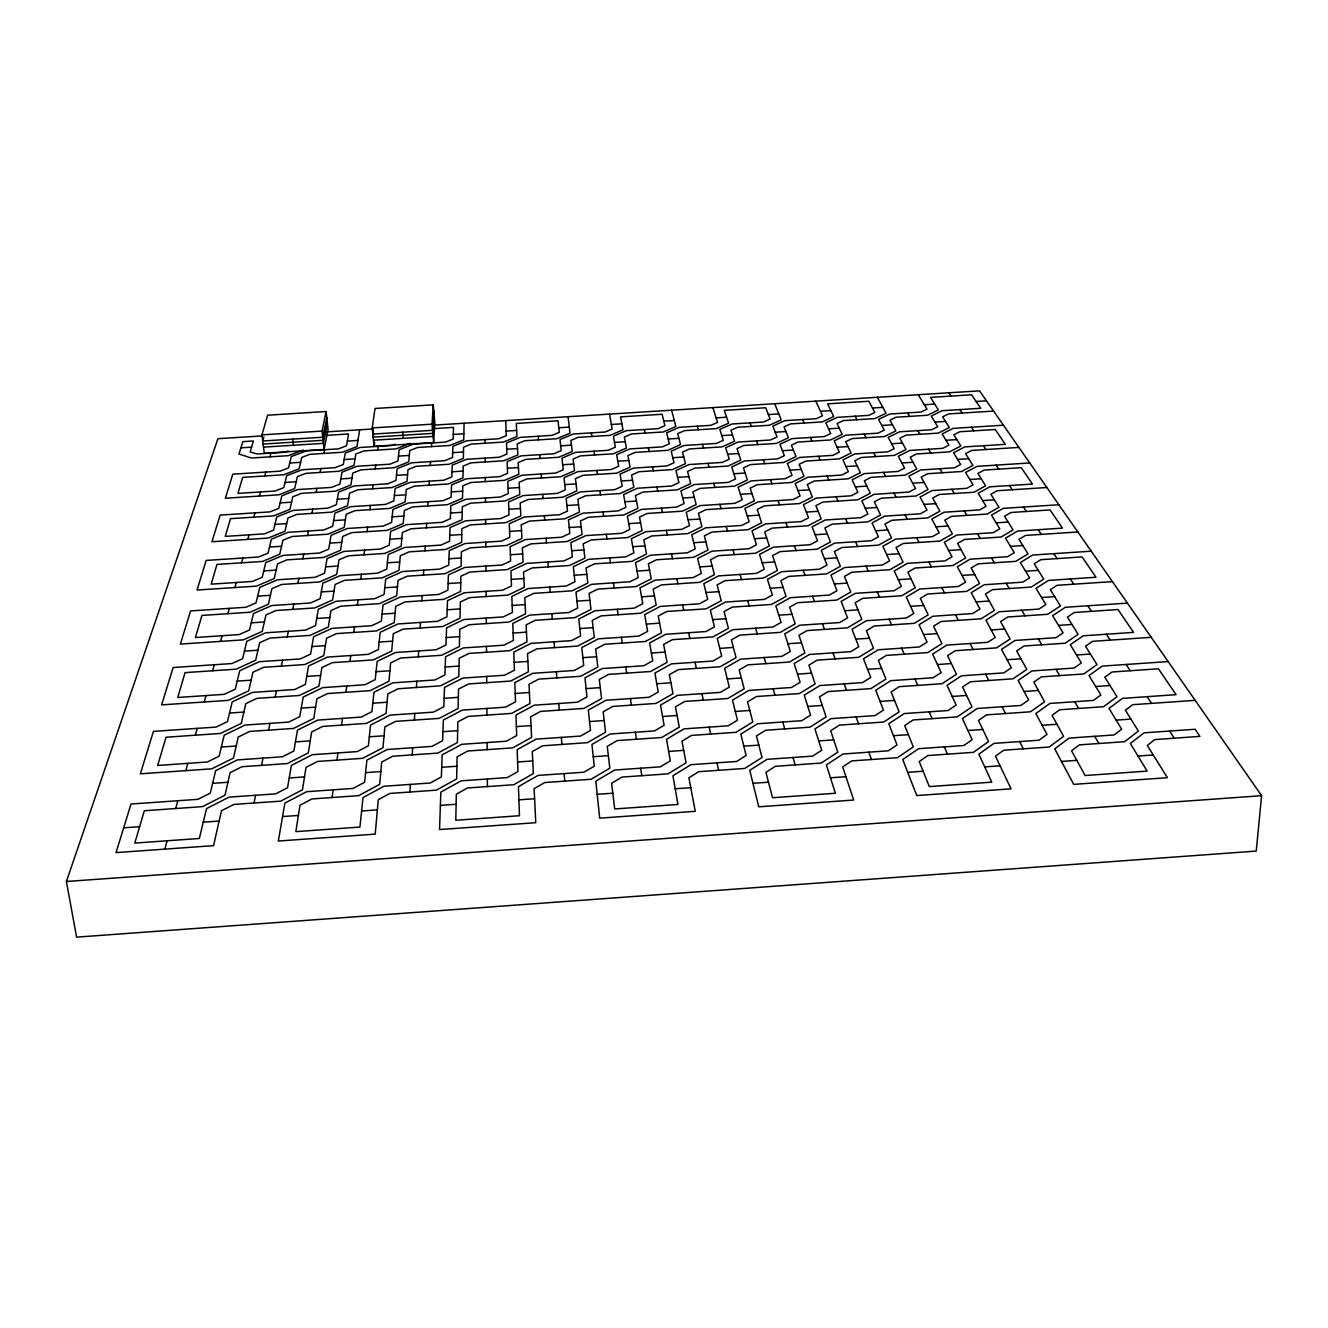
<?xml version="1.0" encoding="UTF-8"?>
<svg xmlns="http://www.w3.org/2000/svg" width="1328" height="1328" viewBox="0 0 1328 1328"><rect width="100%" height="100%" fill="white"/><g stroke="black" fill="none" stroke-linecap="round" stroke-linejoin="round"><path stroke-width="1.5" d="M464.086 423.234L463.738 439.883L449.777 445.461L417.59 447.503L409.754 450.59L408.742 461.878L394.067 467.738L361 469.846L352.767 473.1L350.874 485.002L335.42 491.177L301.473 493.352L292.791 496.788L289.936 509.371L273.634 515.878L230.491 518.667L225.245 536.396L264.405 533.856L273.568 530.138L276.739 516.941L293.04 510.4L327.701 508.176L336.382 504.657L338.524 492.173L353.978 485.982L387.71 483.824L395.943 480.47L397.172 468.668L411.846 462.791L444.664 460.7L452.499 457.529L452.881 446.341L466.842 440.747L498.813 438.738L506.25 435.717L505.736 420.627M434.306 416.843L433.094 436.447L373.467 440.199M433.642 442.556L434.82 422.819L433.26 404.841L375.011 408.476L372.238 427.931L374.081 446.308L433.642 442.556L432.032 424.18L433.26 404.841M409.887 792.036L410.352 784.4M412.211 754.868L412.643 747.73M414.386 720.091L414.801 713.402M416.411 687.489L416.809 681.214M418.337 656.845L418.702 650.952M420.129 628.011L420.478 622.45M421.823 600.82L422.155 595.558M423.433 575.124L423.748 570.16M424.96 550.821L425.242 546.123M426.388 527.797L426.67 523.332M427.765 505.951L428.014 501.718M429.06 485.185L429.309 481.151M430.289 465.431L430.521 461.596M431.467 446.623L431.7 442.971M433.775 410.85L432.563 430.322L372.853 434.073L373.417 430.106M434.04 413.855L432.828 433.376L373.168 437.144L373.716 433.16M433.16 425.176L979.516 390.864L1261.6 795.688L1256.238 851.082L76.592 937.136L66.4 881.493L217.941 438.688L261.4 435.966M332.083 797.514L333.096 789.828M336.997 760.114L337.943 752.926M341.595 725.105L342.475 718.382M345.911 692.303L346.741 685.978M349.961 661.477L350.741 655.534M353.763 632.46L354.51 626.866M357.365 605.103L358.062 599.808M360.768 579.257L361.415 574.26M363.972 554.805L364.602 550.074M367.009 531.648L367.607 527.166M369.898 509.67L370.462 505.42M372.653 488.804L373.185 484.753M375.26 468.933L375.758 465.082M377.75 450.026L378.231 446.357M374.081 446.308L374.629 442.34M359.656 429.791L356.983 446.623L342.292 452.267L309.955 454.309L301.722 457.43L299.132 468.834L283.711 474.76L242.659 477.383L237.944 493.402L275.128 491.028L283.794 487.642L286.665 475.706L302.103 469.763L335.071 467.672L343.305 464.468L345.263 453.147L359.938 447.503L392.059 445.478L395.196 444.249M324.082 449.462L328.082 429.525L326.107 411.531L267.609 415.183L261.981 434.854L264.255 453.246L324.082 449.462L322.04 431.085L326.107 411.531M254.03 803.008L255.574 795.273M261.55 765.36L262.994 758.139M268.588 730.151L269.949 723.378M275.195 697.134L276.456 690.776M281.387 666.108L282.582 660.132M287.23 636.925L288.359 631.281M292.724 609.403L293.787 604.074M297.92 583.407L298.933 578.377M302.834 558.806L303.78 554.058M307.498 535.516L308.395 531.001M311.914 513.421L312.761 509.139M316.114 492.422L316.927 488.355M320.098 472.453L320.878 468.568M323.899 453.429L324.646 449.727M327.435 423.532L323.401 443.353L263.508 447.138M326.771 417.54L322.721 437.227L262.745 440.996L263.857 437.045M327.103 420.544L323.069 440.298L263.127 444.067M164.838 849.123L167.079 840.773M175.728 808.52L177.803 800.734M185.87 770.638L187.812 763.351M195.365 735.197L197.191 728.375M204.263 701.964L205.973 695.573M212.629 670.756L214.24 664.747M220.498 641.391L222.008 635.73M227.918 613.702L229.346 608.357M234.923 587.557L236.268 582.494M241.547 562.823L242.825 558.042M247.821 539.4L249.033 534.852M253.781 517.173L254.926 512.857M259.425 496.058L260.537 491.958M264.82 475.972L265.849 472.071M269.933 456.849L270.929 453.13M410.418 443.253L396.093 448.864L363.839 450.906L355.804 454.01L353.995 465.348L338.939 471.257L305.822 473.366L297.372 476.636L294.65 488.604L278.797 494.813L225.362 498.232L232.782 474.179L280.092 471.158L288.541 467.937L291.28 456.566L306.32 450.889L338.507 448.864L346.542 445.793L348.567 433.974L326.505 435.352M303.415 450.009L288.375 455.67L251.49 458.011L238.99 454.076L242.825 441.643L253.399 440.979L250.179 451.869L257.018 454.01L284.823 452.25L288.126 451.022M66.4 881.493L1261.6 795.688M1195.15 700.337L1132.684 704.687L1125.38 710.198L1138.378 731.064L1124.65 741.688L1079.382 744.875L1071.547 750.801L1085.125 775.519L1147.143 771.103L1130.36 743.497L1144.055 732.84L1195.067 729.255L1199.914 736.393L1154.779 739.563L1147.326 745.456L1167.412 777.693L1073.721 784.367L1054.731 748.843L1069.14 738.102L1114.109 734.948L1121.645 729.188L1109.013 708.405L1122.442 698.395L1176.06 694.66L1158.431 668.797L1112.001 672.001L1104.813 677.197L1116.997 696.735L1103.535 706.712L1059.727 709.766L1052.042 715.311L1063.579 736.326L1049.153 747.017L1003.752 750.204L995.502 756.163L1011.073 788.832L916.768 795.555L902.741 759.55L918.578 748.693L963.846 745.506L972.146 739.663L962.435 718.614L977.209 708.488L1020.867 705.45L1028.619 700.005L1018.144 680.417L1031.956 670.955L1074.12 668.05L1081.374 662.954L1070.268 644.678L1083.2 635.813L1133.581 632.377L1118.01 609.535L1074.302 612.49L1067.397 617.105L1078.137 634.369L1065.189 643.2L1024.037 646.006L1016.667 650.936L1026.81 669.395L1012.982 678.824L970.436 681.762L962.568 687.008L971.996 706.811L957.206 716.904L913.133 719.975L904.7 725.586L913.299 746.867L897.446 757.69L851.729 760.911L842.699 766.937L853.688 800.037L758.753 806.81L749.772 770.323L767.069 759.334L812.62 756.13L821.717 750.22L814.927 728.906L831.062 718.647L875.003 715.593L883.469 710.082L875.75 690.245L890.806 680.666L933.235 677.745L941.17 672.582L932.621 654.073L946.731 645.109L987.75 642.32L995.187 637.49L985.94 620.193L999.187 611.76L1038.878 609.087L1045.866 604.555L1036.006 588.354L1048.456 580.436L1095.998 577.248L1082.137 556.93L1040.87 559.686L1034.197 563.802L1043.758 579.157L1031.275 587.059L992.497 589.649L985.409 594.031L994.406 610.399L981.143 618.798L941.104 621.504L933.567 626.169L941.901 643.632L927.774 652.579L886.39 655.401L878.356 660.381L885.909 679.073L870.836 688.634L828.008 691.589L819.442 696.885L826.099 716.954L809.964 727.163L765.609 730.251L756.445 735.944L762.056 757.491L744.742 768.447L698.744 771.684L688.9 777.793L695.258 811.325L599.692 818.148L595.807 781.179L614.582 770.041L660.431 766.82L670.308 760.844L666.523 739.248L684.02 728.873L728.225 725.802L737.438 720.224L732.492 700.122L748.826 690.427L791.521 687.489L800.12 682.277L794.177 663.535L809.482 654.455L850.733 651.65L858.801 646.769L851.995 629.24L866.354 620.724L906.277 618.035L913.847 613.453L906.277 597.052L919.789 589.034L958.467 586.445L965.589 582.145L957.355 566.757L970.087 559.204L1007.587 556.714L1014.293 552.664L1005.512 538.205L1017.514 531.084L1062.483 528.112L1050.083 509.935L1010.973 512.492L1004.549 516.21L1013.098 529.955L1001.08 537.043L964.41 539.467L957.604 543.401L965.622 558.009L952.89 565.529L915.075 568.035L907.871 572.219L915.274 587.74L901.745 595.741L862.752 598.347L855.099 602.779L861.789 619.346L847.413 627.845L807.142 630.568L798.991 635.282L804.868 652.978L789.546 662.025L747.93 664.863L739.231 669.893L744.161 688.834L727.81 698.495L684.733 701.45L675.454 706.828L679.305 727.146L661.809 737.488L617.171 740.592L607.245 746.353L609.834 768.182L591.06 779.27L544.762 782.541L534.105 788.716L535.765 822.696L439.551 829.552L440.846 792.102L461.115 780.831L507.263 777.594L517.937 771.535L517.173 749.656L536.047 739.148L580.535 736.061L590.495 730.417L588.354 710.065L606 700.254L648.944 697.3L658.24 692.021L654.92 673.047L671.437 663.867L712.92 661.029L721.652 656.098L717.286 638.37L732.774 629.738L772.929 627.032L781.113 622.4L775.834 605.8L790.392 597.7L829.286 595.093L836.989 590.728L830.913 575.157L844.641 567.537L882.34 565.031L889.594 560.914L882.838 546.289L895.769 539.085L932.356 536.678L939.211 532.81L931.841 519.032L944.075 512.226L979.599 509.902L986.073 506.25L978.188 493.252L989.758 486.828L1032.437 484.056L1021.265 467.672L984.114 470.079L977.906 473.449L985.608 485.816L974.022 492.24L939.228 494.497L932.688 498.05L939.875 511.164L927.641 517.937L891.835 520.277L884.913 524.045L891.536 537.94L878.588 545.127L841.72 547.551L834.399 551.535L840.358 566.309L826.63 573.912L788.616 576.435L780.864 580.668L786.076 596.388L771.502 604.456L732.292 607.095L724.042 611.577L728.408 628.343L712.92 636.925L672.416 639.664L663.635 644.445L667.038 662.357L650.521 671.503L608.656 674.358L599.293 679.455L601.567 698.628L583.938 708.405L540.596 711.393L530.602 716.838L531.598 737.405L512.724 747.863L467.821 751.001L457.114 756.827L456.649 778.938L436.381 790.16L389.785 793.447L378.297 799.705L375.193 834.133L278.332 841.039L284.889 803.091L306.652 791.687L353.099 788.417L364.586 782.292L366.893 760.131L387.162 749.507L431.932 746.386L442.639 740.675L443.353 720.058L462.31 710.131L505.503 707.16L515.513 701.831L514.849 682.609L532.578 673.329L574.31 670.474L583.689 665.477L581.813 647.533L598.447 638.818L638.818 636.095L647.616 631.398L644.678 614.598L660.298 606.398L699.408 603.792L707.675 599.376L703.807 583.606L718.531 575.904L756.429 573.381L764.214 569.231L759.516 554.423L773.411 547.153L810.18 544.729L817.533 540.811L812.105 526.867L825.236 519.995L860.942 517.654L867.898 513.953L861.822 500.822L874.256 494.315L908.966 492.057L915.54 488.555L908.916 476.154L920.686 469.979L954.45 467.805L960.675 464.485L953.554 452.765L964.726 446.905L1005.329 444.316L995.22 429.492L959.845 431.733L953.853 434.804L960.825 446.009L949.636 451.835L916.536 453.96L910.244 457.197L916.735 469.016L904.949 475.175L870.952 477.366L864.312 480.786L870.272 493.286L857.838 499.776L822.862 502.05L815.857 505.653L821.202 518.899L808.071 525.755L772.083 528.112L764.679 531.914L769.344 545.991L755.449 553.245L718.382 555.685L710.546 559.719L714.431 574.659L699.707 582.345L661.493 584.884L653.177 589.167L656.181 605.07L640.544 613.237L601.119 615.877L592.271 620.425L594.297 637.39L577.663 646.072L536.927 648.828L527.515 653.658L528.411 671.785L510.666 681.048L468.552 683.937L458.525 689.083L458.127 708.488L439.17 718.382L395.578 721.386L384.854 726.897L382.979 747.73L362.693 758.321L317.508 761.459L306.038 767.352L302.469 789.762L280.706 801.133L233.811 804.436L221.477 810.761L213.542 845.654L116.034 852.609L131.024 804.021L197.938 799.323L210.256 793.131L215.651 770.672L237.363 759.915L282.399 756.777L293.87 751.001L297.472 730.118L317.741 720.091L361.199 717.087L371.923 711.692L373.948 692.237L392.905 682.841L434.887 679.969L444.93 674.923L445.561 656.746L463.356 647.931L503.959 645.192L513.372 640.445L512.791 623.43L529.507 615.146L568.816 612.523L577.68 608.058L576.003 592.105L591.74 584.303L629.837 581.78L638.187 577.58L635.564 562.591L650.405 555.237L687.373 552.813L695.241 548.846L691.772 534.752L705.799 527.797L741.688 525.456L749.125 521.705L744.908 508.408L758.172 501.835L793.048 499.577L800.103 496.025L795.206 483.492L807.789 477.25L841.703 475.075L848.376 471.706L842.915 459.853L854.834 453.944L887.868 451.819L894.192 448.632L888.2 437.41L899.537 431.799L931.692 429.741L937.717 426.72L931.243 416.079L942.033 410.734L980.761 408.277L971.565 394.798L930.53 397.387L938.348 409.92L927.542 415.249L895.985 417.241L889.909 420.196L895.802 430.936L884.465 436.53L852.078 438.589L845.687 441.709L851.082 453.014L839.13 458.924L805.88 461.048L799.157 464.319L803.988 476.287L791.405 482.496L757.242 484.703L750.154 488.14L754.354 500.805L741.074 507.362L705.932 509.637L698.445 513.289L701.931 526.685L687.904 533.624L651.733 535.981L643.831 539.832L646.52 554.058L631.68 561.395L594.413 563.852L586.046 567.936L587.839 583.058L572.086 590.827L533.673 593.384L524.792 597.7L525.573 613.802L508.856 622.068L469.216 624.724L459.77 629.306L459.422 646.487L441.626 655.268L400.674 658.041L390.615 662.921L388.971 681.281L369.997 690.66L327.634 693.548L316.927 698.76L313.806 718.415L293.538 728.425L249.681 731.446L238.227 737.023L233.429 758.122L211.733 768.829L140.353 773.809L153.434 731.379L216.032 727.08L227.47 721.619L232.201 701.914L252.42 692.403L294.65 689.531L305.357 684.418L308.544 666.009L327.485 657.094L368.337 654.339L378.38 649.541L380.173 632.327L397.968 623.944L437.51 621.305L446.955 616.79L447.519 600.654L464.285 592.769L502.582 590.23L511.479 585.98L510.948 570.808L526.768 563.387L563.919 560.931L572.318 556.93L570.824 542.654L585.748 535.632L621.836 533.275L629.754 529.49L627.397 516.044L641.524 509.404L676.583 507.13L684.086 503.544L680.965 490.862L694.345 484.554L728.441 482.363L735.546 478.976L731.745 466.975L744.444 460.999L777.61 458.874L784.367 455.653L779.951 444.299L792.019 438.622L824.323 436.58L830.747 433.509L825.767 422.752L837.254 417.357L868.744 415.365L874.837 412.444L868.861 401.255L827.659 403.845L833.685 416.527L822.198 421.906L790.509 423.914L784.051 426.902L788.434 437.759L776.349 443.419L743.813 445.478L737.023 448.615L740.825 460.069L728.109 466.028L694.71 468.17L687.555 471.473L690.709 483.575L677.313 489.849L642.984 492.074L635.448 495.56L637.872 508.358L623.728 514.982L588.42 517.273L580.452 520.958L582.062 534.52L567.122 541.525L530.785 543.899L522.369 547.783L523.066 562.192L507.246 569.596L469.797 572.069L460.882 576.186L460.567 591.491L443.801 599.36L405.173 601.916L395.727 606.282L394.25 622.583L376.455 630.933L336.582 633.605L326.539 638.253L323.783 655.634L304.826 664.531L263.625 667.32L252.934 672.25L248.718 690.842L228.499 700.321L161.618 704.886L173.138 667.519L231.935 663.552L242.609 658.705L246.809 641.275L265.716 632.792L305.473 630.136L315.516 625.588L318.338 609.237L336.133 601.269L374.645 598.712L384.107 594.413L385.701 579.074L402.484 571.555L439.834 569.098L448.748 565.047L449.262 550.622L465.115 543.517L501.37 541.143L509.786 537.325L509.321 523.713L524.311 517.007L559.536 514.716L567.504 511.097L566.16 498.266L580.369 491.908L614.632 489.7L622.185 486.264L620.06 474.129L633.539 468.103L666.855 465.962L674.026 462.708L671.204 451.221L684.02 445.494L716.473 443.436L723.279 440.332L719.826 429.459L732.01 423.997L763.633 422.005L770.107 419.05L765.708 407.746L724.324 410.352L728.574 423.167L716.39 428.612L684.551 430.621L677.695 433.642L680.567 444.598L667.752 450.325L635.066 452.4L627.862 455.57L630.07 467.157L616.574 473.183L583.009 475.324L575.439 478.661L576.883 490.895L562.674 497.253L528.179 499.477L520.178 502.997L520.808 515.945L505.802 522.634L470.328 524.942L461.878 528.66L461.596 542.388L445.743 549.46L409.207 551.85L400.276 555.785L398.964 570.359L382.182 577.846L344.533 580.336L335.071 584.486L332.614 599.974L314.819 607.925L275.992 610.515L265.965 614.93L262.214 631.414L243.306 639.864L180.376 644.08L190.601 610.93L246.029 607.245L256.038 602.912L259.773 587.374L277.552 579.788L315.101 577.315L324.547 573.215L327.07 558.607L343.852 551.435L380.289 549.062L389.22 545.194L390.648 531.432L406.517 524.643L441.925 522.352L450.358 518.684L450.823 505.702L465.846 499.278L500.274 497.054L508.275 493.584L507.844 481.317L522.103 475.225L555.585 473.083L563.188 469.797L561.96 458.177L575.522 452.383L608.124 450.308L615.329 447.187L613.403 436.182L626.301 430.67L658.057 428.678L664.913 425.69L662.108 414.253L620.541 416.876L622.998 429.824L610.1 435.335L578.128 437.344L570.891 440.398L572.202 451.487L558.656 457.264L525.822 459.355L518.202 462.559L518.783 474.279L504.507 480.354L470.793 482.512L462.775 485.882L462.509 498.266L447.47 504.673L412.809 506.914L404.359 510.467L403.181 523.564L387.311 530.337L351.638 532.644L342.707 536.412L340.516 550.29L323.733 557.445L286.997 559.852L277.569 563.819L274.215 578.56L256.453 586.129L197.042 590.047L206.172 560.433L258.611 556.996L268.04 553.095L271.393 539.185L288.143 532.312L323.717 530.005L332.647 526.32L334.905 513.189L350.775 506.682L385.352 504.457L393.818 500.955L395.097 488.538L410.153 482.379L443.801 480.238L451.819 476.901L452.234 465.165L466.526 459.322L499.278 457.23L506.898 454.076L506.516 442.954L520.111 437.393L552.016 435.368L559.271 432.364L558.059 420.793L516.31 423.433L516.941 436.53L503.345 442.075L471.224 444.116L463.588 447.187L463.356 458.409L449.047 464.252L416.062 466.344L408.045 469.581L406.982 481.417L391.926 487.559L358.045 489.733L349.579 493.136L347.604 505.653L331.718 512.143L296.891 514.384L287.977 517.986L284.972 531.233L268.206 538.072L211.949 541.724L220.166 515.098L269.899 511.894L278.814 508.358L281.835 495.809L297.688 489.584L331.485 487.409L339.935 484.056L341.977 472.187L357.033 466.277L389.934 464.186L397.968 460.999L399.13 449.744L413.456 444.116L445.494 442.108L453.13 439.07L453.545 427.367L433.575 428.629M212.613 783.337L227.951 782.258M289.222 777.976L304.51 776.913M365.582 772.63L380.837 771.568M441.709 767.302L456.915 766.239M517.605 761.99L532.744 760.944M593.251 756.711L608.357 755.649M668.648 751.432L683.704 750.37M743.829 746.17L758.836 745.124M818.762 740.924L833.718 739.879M893.445 735.695L908.369 734.666M967.913 730.5L982.786 729.454M1042.148 725.304L1056.955 724.258M1116.134 720.125L1130.908 719.095M123.687 827.809L139.623 826.68M203.25 822.181L219.137 821.053M282.565 816.571L298.385 815.442M361.614 810.976L377.384 809.864M440.398 805.399L456.118 804.287M518.916 799.838L534.586 798.726M597.185 794.31L612.806 793.198M675.205 788.782L690.776 787.687M752.959 783.288L768.48 782.192M830.465 777.793L845.936 776.697M907.721 772.332L923.143 771.236M984.729 766.887L1000.1 765.791M1061.47 761.459L1076.792 760.363M1137.98 756.047L1153.252 754.968M237.214 681.115L251.141 680.185M306.751 676.4L320.629 675.454M376.073 671.702L389.917 670.756M445.212 667.005L459.007 666.075M514.135 662.323L527.897 661.394M582.876 657.659L596.587 656.729M651.401 653.011L665.096 652.081M719.743 648.379L733.388 647.45M787.886 643.748L801.498 642.818M855.846 639.133L869.408 638.22M923.591 634.535L937.12 633.622M991.153 629.953L1004.649 629.04M1058.532 625.372L1071.978 624.459M1151.26 637.324L1092.579 641.341L1085.524 646.221L1096.961 664.564L1083.748 673.96L1041.318 676.882L1033.798 682.094L1044.605 701.765L1030.478 711.808L986.538 714.862L978.487 720.44L988.563 741.588L973.424 752.345L927.857 755.549L919.225 761.542L929.334 786.591L991.784 782.159L978.852 754.188L993.975 743.381L1039.094 740.211L1047.012 734.417L1035.84 713.501L1049.933 703.442L1093.475 700.404L1100.862 694.992L1089.026 675.52L1102.207 666.108L1168.159 661.576M229.528 713.036L243.904 712.057M301.273 708.123L315.599 707.143M372.803 703.226L387.079 702.246M444.116 698.329L458.359 697.349M515.214 693.465L529.407 692.486M586.113 688.601L600.273 687.638M656.796 683.754L670.906 682.791M727.263 678.923L741.339 677.961M797.53 674.109L811.557 673.147M867.599 669.312L881.576 668.349M937.452 664.531L951.396 663.568M1007.089 659.75L1021 658.804M1076.543 655.003L1090.404 654.04M221.344 747.033L236.185 746.004M295.447 741.904L310.237 740.875M369.317 736.791L384.058 735.778M442.954 731.695L457.662 730.682M516.376 726.615L531.034 725.603M589.566 721.552L604.174 720.54M662.539 716.489L677.097 715.493M735.28 711.459L749.805 710.463M807.806 706.446L822.281 705.434M880.099 701.433L894.541 700.437M952.193 696.453L966.585 695.457M1024.054 691.473L1038.396 690.477M1095.7 686.51L1110.009 685.53M1091.218 551.17L1032.553 555.071L1020.336 562.574L1029.632 577.863L1022.776 582.145L984.214 584.735L971.233 592.686L979.948 608.988L972.677 613.553L932.854 616.242L919.059 624.708L927.093 642.121L919.341 646.968L878.206 649.774L863.499 658.804L870.753 677.429L862.486 682.609L819.924 685.53L804.22 695.175L810.561 715.145L801.73 720.689L757.641 723.743L740.841 734.069L746.12 755.532L736.642 761.475L690.942 764.679L672.914 775.751L677.944 804.469L614.681 808.951L611.627 783.238L621.886 777.096L668.034 773.859L686.061 762.836L681.961 741.14L691.506 735.413L735.994 732.309L752.81 722.034L747.564 701.848L756.479 696.519L799.423 693.548L815.143 683.953L808.901 665.129L817.251 660.132L858.751 657.294L873.475 648.296L866.371 630.717L874.206 626.019L914.361 623.313L928.189 614.864L920.337 598.397L927.708 593.998L966.601 591.392L979.599 583.44L971.117 568.002L978.055 563.852L1015.754 561.346L1028.005 553.859L1018.958 539.351L1025.515 535.433L1077.855 531.98M251.241 622.832L264.355 621.969M316.745 618.466L329.825 617.603M382.049 614.117L395.097 613.237M447.204 609.768L460.202 608.905M512.16 605.435L525.124 604.572M576.95 601.119L589.881 600.256M641.557 596.803L654.455 595.957M705.998 592.52L718.863 591.657M770.257 588.238L783.088 587.374M834.349 583.955L847.148 583.108M898.259 579.689L911.025 578.842M962.003 575.439L974.735 574.592M1025.581 571.206L1038.28 570.359M1112.432 581.614L1057.105 585.316L1050.315 589.682L1060.441 605.95L1047.726 614.283L1007.803 616.989L1000.582 621.637L1010.11 639L996.581 647.881L955.313 650.703L947.611 655.65L956.475 674.226L942.017 683.721L899.322 686.659L891.105 691.938L899.156 711.874L883.701 722.034L839.479 725.105L830.681 730.765L837.802 752.179L821.219 763.069L775.369 766.289L765.924 772.365L772.531 797.73L835.378 793.264L826.381 764.928L842.948 754.005L888.349 750.801L897.047 744.942L888.797 723.743L904.235 713.568L948.043 710.513L956.16 705.035L947.047 685.314L961.489 675.803L1003.785 672.881L1011.372 667.768L1001.544 649.375L1015.057 640.445L1055.959 637.672L1063.081 632.858L1052.623 615.677L1065.322 607.294L1127.406 603.111M244.435 651.118L257.947 650.205M311.897 646.57L325.36 645.674M379.161 642.055L392.59 641.142M446.225 637.54L459.621 636.643M513.123 633.041L526.469 632.145M579.821 628.559L593.135 627.663M646.338 624.077L659.618 623.181M712.671 619.612L725.918 618.732M778.806 615.179L792.019 614.283M844.774 610.731L857.954 609.851M910.56 606.315L923.69 605.435M976.146 601.899L989.244 601.02M1041.567 597.5L1054.631 596.621M274.946 524.394L286.699 523.63M333.627 520.609L345.346 519.846M392.158 516.824L403.861 516.061M450.557 513.04L462.227 512.293M508.823 509.271L520.443 508.524M566.923 505.52L578.527 504.773M624.907 501.768L636.477 501.021M682.725 498.033L694.278 497.286M740.426 494.298L751.947 493.551M797.979 490.58L809.466 489.833M855.381 486.861L866.852 486.131M912.651 483.16L924.089 482.429M969.789 479.474L981.209 478.727M1046.862 487.509L997.195 490.729L990.887 494.265L999.005 507.296L987.202 514.052L951.479 516.376L944.806 520.128L952.408 533.939L939.909 541.077L903.14 543.501L896.068 547.468L903.073 562.142L889.843 569.712L851.929 572.235L844.442 576.435L850.767 592.056L836.723 600.09L797.613 602.713L789.662 607.178L795.19 623.845L780.25 632.377L739.879 635.116L731.413 639.847L736.044 657.659L720.125 666.756L678.392 669.611L669.362 674.674L672.981 693.714L655.982 703.442L612.772 706.413L603.144 711.825L605.568 732.259L587.374 742.667L542.604 745.788L532.296 751.582L533.358 773.56L513.853 784.715L467.406 787.985L456.334 794.194L455.786 820.256L519.464 815.724L518.451 786.624L537.973 775.436L583.971 772.199L594.247 766.19L591.956 744.444L610.15 734.002L654.488 730.915L664.083 725.304L660.531 705.085L677.512 695.341L720.324 692.386L729.288 687.14L724.64 668.283L740.559 659.153L781.926 656.331L790.326 651.417L784.732 633.805L799.655 625.239L839.694 622.533L847.579 617.918L841.139 601.418L855.182 593.367L893.96 590.761L901.38 586.428L894.225 570.957L907.439 563.371L945.038 560.864L952.027 556.781L944.258 542.239L956.724 535.084L993.211 532.677L999.801 528.826L991.485 515.131L1003.271 508.358L1058.864 504.74M269.484 547.036L281.553 546.256M329.742 543.119L341.777 542.339M389.834 539.201L401.836 538.421M449.794 535.3L461.762 534.52M509.587 531.399L521.522 530.636M569.231 527.515L581.149 526.751M628.742 523.647L640.611 522.867M688.087 519.779L699.939 519.016M747.282 515.928L759.118 515.148M806.345 512.077L818.148 511.313M865.258 508.242L877.028 507.479M924.022 504.408L935.759 503.644M982.637 500.59L994.357 499.843M263.741 570.924L276.141 570.11M325.642 566.857L338.009 566.06M387.394 562.806L399.711 562.01M448.964 558.773L461.264 557.959M510.4 554.739L522.668 553.942M571.671 550.722L583.905 549.925M632.775 546.704L644.976 545.908M693.731 542.704L705.898 541.907M754.536 538.72L766.671 537.923M815.176 534.736L827.278 533.956M875.667 530.768L887.751 529.988M936.008 526.818L948.059 526.021M996.183 522.867L1008.201 522.07M257.665 596.156L270.414 595.309M321.31 591.939L334.025 591.109M384.805 587.74L397.47 586.91M448.1 583.556L460.75 582.726M511.247 579.373L523.863 578.543M574.227 575.223L586.81 574.377M637.042 571.057L649.591 570.227M699.69 566.923L712.206 566.093M762.172 562.79L774.656 561.96M824.489 558.673L836.939 557.843M886.656 554.556L899.056 553.743M948.64 550.456L961.024 549.643M1010.475 546.372L1022.826 545.542M240.916 447.818L251.59 447.138M347.338 441.112L357.962 440.431M453.296 434.439L463.87 433.758M506.101 431.102L516.642 430.438M558.789 427.782L569.314 427.118M611.345 424.462L621.853 423.815M663.801 421.159L674.275 420.511M716.141 417.872L726.599 417.208M768.364 414.568L778.806 413.921M820.472 411.282L830.88 410.634M872.479 408.011L882.854 407.364M924.354 404.741L934.713 404.094M976.113 401.488L986.455 400.824M993.593 411.066L948.557 413.921L942.664 416.859L949.321 427.533L938.332 433.111L906.028 435.169L899.836 438.257L906.011 449.511L894.458 455.371L861.274 457.496L854.767 460.75L860.428 472.652L848.243 478.827L814.164 481.035L807.291 484.454L812.371 497.037L799.522 503.561L764.463 505.835L757.226 509.454L761.641 522.8L748.062 529.689L711.991 532.047L704.338 535.865L708.007 550.024L693.648 557.312L656.48 559.769L648.363 563.819L651.218 578.859L635.979 586.578L597.666 589.134L589.068 593.433L590.977 609.436L574.792 617.653L535.25 620.292L526.12 624.857L526.95 641.939L509.736 650.67L468.9 653.426L459.173 658.29L458.791 676.533L440.448 685.846L398.201 688.734L387.826 693.913L386.066 713.451L366.462 723.395L322.737 726.416L311.648 731.944L308.328 752.91L287.329 763.567L242.011 766.721L230.126 772.647L225.013 795.206L202.487 806.644L144.32 810.744L134.792 843.081L199.333 838.483L206.521 808.619L229.047 797.132L275.643 793.862L287.545 787.703L291.396 765.393L312.379 754.702L357.282 751.582L368.371 745.838L370.529 725.088L390.133 715.111L433.459 712.123L443.818 706.762L444.498 687.423L462.841 678.077L504.706 675.222L514.417 670.192L513.787 652.131L530.984 643.366L571.488 640.627L580.585 635.913L578.825 619.014L594.994 610.764L634.203 608.141L642.769 603.709L639.98 587.856L655.219 580.104L693.216 577.58L701.284 573.397L697.615 558.507L711.991 551.186L748.859 548.763L756.462 544.812L752.013 530.802L765.592 523.896L801.398 521.555L808.586 517.82L803.44 504.607L816.288 498.066L851.082 495.809L857.888 492.29L852.128 479.823L864.296 473.615L898.143 471.44L904.6 468.087L898.292 456.301L909.846 450.424L942.797 448.316L948.922 445.146L942.133 433.974L953.106 428.38L1003.437 425.192M289.72 463.007L300.626 462.31M344.168 459.554L355.024 458.857M398.466 456.102L409.323 455.421M452.665 452.665L463.489 451.985M506.732 449.246L517.522 448.565M560.665 445.826L571.455 445.146M614.499 442.407L625.239 441.726M668.2 439.004L678.923 438.323M721.785 435.601L732.475 434.937M775.237 432.214L785.91 431.534M828.589 428.828L839.23 428.164M881.809 425.458L892.433 424.794M934.912 422.088L945.503 421.424M285.039 482.462L296.21 481.749M340.815 478.893L351.97 478.196M396.474 475.341L407.58 474.644M452.001 471.805L463.09 471.091M507.396 468.269L518.451 467.572M562.657 464.75L573.696 464.036M617.786 461.231L628.808 460.517M672.798 457.712L683.787 457.015M727.694 454.209L738.65 453.512M782.441 450.723L793.38 450.026M837.088 447.237L847.994 446.54M891.586 443.751L902.476 443.071M945.968 440.282L956.824 439.601M1018.908 447.403L971.681 450.424L965.589 453.645L972.909 465.414L961.522 471.523L927.608 473.714L921.184 477.101L928.006 489.551L916.005 496.008L881.128 498.266L874.339 501.851L880.613 515.032L867.931 521.854L832.042 524.195L824.871 527.98L830.515 541.957L817.102 549.178L780.134 551.618L772.547 555.619L777.478 570.476L763.251 578.128L725.138 580.651L717.103 584.901L721.22 600.721L706.114 608.838L666.789 611.478L658.256 615.993L661.444 632.858L645.375 641.49L604.771 644.246L595.674 649.043L597.816 667.071L580.701 676.267L538.703 679.139L529.009 684.252L529.955 703.558L511.662 713.385L468.203 716.39L457.845 721.851L457.413 742.551L437.825 753.092L392.773 756.23L381.684 762.089L379.675 784.35L358.676 795.638L311.931 798.941L300.012 805.216L295.829 831.627L359.938 827.062L362.992 797.58L384.008 786.242L430.305 783.005L441.377 776.913L442.141 754.885L461.729 744.327L506.35 741.223L516.675 735.546L515.978 715.062L534.254 705.185L577.331 702.23L586.976 696.918L584.984 677.828L602.099 668.582L643.715 665.743L652.762 660.78L649.641 642.935L665.71 634.269L705.965 631.547L714.464 626.899L710.347 610.183L725.437 602.049L764.43 599.426L772.415 595.044L767.451 579.373L781.661 571.704L819.459 569.197L826.995 565.064L821.252 550.356L834.665 543.119L871.351 540.695L878.455 536.794L872.048 522.95L884.73 516.111L920.354 513.787L927.06 510.101L920.072 497.037L932.073 490.563L966.701 488.322L973.059 484.82L965.556 472.502L976.927 466.36L1029.748 462.957M280.125 502.897L291.562 502.167M337.312 499.228L348.733 498.498M394.366 495.56L405.77 494.829M451.304 491.908L462.659 491.177M508.076 488.256L519.431 487.525M564.732 484.62L576.053 483.89M621.255 480.985L632.543 480.271M677.645 477.366L688.9 476.652M733.903 473.747L745.124 473.034M790.011 470.145L801.232 469.431M846.002 466.56L857.191 465.846M901.861 462.974L913.017 462.26M957.588 459.388L968.71 458.675M261.981 434.854L322.04 431.085M372.238 427.931L432.032 424.18M327.203 431.832L373.151 428.944M948.906 392.789L951.064 396.093M959.878 409.605L962.136 413.058M971.366 427.234L973.739 430.853M983.434 445.71L985.924 449.511M996.1 465.132L998.706 469.133M1009.413 485.55L1012.168 489.75M1023.44 507.047L1026.345 511.479M1038.23 529.723L1041.285 534.404M1053.851 553.66L1057.071 558.607M1070.368 578.958L1073.771 584.204M1087.848 605.784L1091.483 611.328M1106.407 634.236L1110.258 640.129M1126.144 664.465L1130.244 670.74M1147.16 696.669L1151.525 703.375M1169.57 731.047L1174.234 738.202M918.246 394.715L927.027 409.157L921.117 412.045L889.71 414.037L878.572 419.416L884.282 430.106L878.074 433.16L845.836 435.202L834.133 440.846L839.346 452.134L832.805 455.355L799.705 457.463L787.388 463.406L792.036 475.341L785.147 478.711L751.133 480.902L738.152 487.16L742.169 499.776L734.899 503.345L699.922 505.619L686.227 512.226L689.514 525.589L681.828 529.357L645.856 531.715L631.364 538.703L633.854 552.88L625.72 556.864L588.669 559.304L573.331 566.707L574.924 581.78L566.309 585.997L528.096 588.536L511.844 596.372L512.409 612.424L503.246 616.906L463.821 619.545L446.573 627.878L445.976 644.993L436.231 649.757L395.512 652.513L377.152 661.377L375.243 679.654L364.868 684.75L322.77 687.622L303.182 697.067L299.796 716.655L288.724 722.083L245.132 725.071L224.2 735.181L219.137 756.196L207.284 762.006L157.683 765.459L166.017 737.223L220.398 733.471L241.314 723.395L245.813 703.624L256.868 698.379L299.364 695.474L318.936 686.061L321.874 667.586L332.249 662.672L373.317 659.9L391.694 651.052L393.254 633.771L402.982 629.157L442.739 626.501L460.003 618.184L460.351 601.982L469.514 597.65L508.026 595.093L524.294 587.275L523.547 572.053L532.179 567.952L569.546 565.496L584.868 558.125L583.175 543.799L591.342 539.948L627.596 537.574L642.071 530.602L639.532 517.107L647.251 513.455L682.476 511.164L696.171 504.574L692.867 491.841L700.171 488.389L734.434 486.164L747.415 479.923L743.431 467.888L750.37 464.601L783.686 462.476L796.02 456.55L791.422 445.162L798.012 442.041L830.465 439.966L842.184 434.339L837.038 423.549L843.313 420.578L874.936 418.586L886.075 413.224L877.327 397.288M907.588 412.908L909.597 416.378M917.831 430.637L919.955 434.273M928.604 449.213L930.812 453.047M939.892 468.751L942.233 472.768M951.778 489.285L954.234 493.518M964.294 510.915L966.884 515.38M977.491 533.707L980.213 538.421M991.435 557.793L994.307 562.773M1006.176 583.258L1009.214 588.536M1021.78 610.233L1025.017 615.827M1038.347 638.868L1041.783 644.81M1055.959 669.295L1059.611 675.62M1074.717 701.715L1078.618 708.455M1094.737 736.31L1098.903 743.514M855.166 416.212L856.942 419.714M864.179 434.04L866.039 437.709M873.641 452.732L875.584 456.583M883.568 472.37L885.61 476.42M894.01 493.037L896.168 497.286M904.999 514.783L907.273 519.265M916.602 537.724L918.993 542.455M928.853 561.943L931.376 566.956M941.801 587.574L944.474 592.869M955.529 614.715L958.368 620.342M970.087 643.516L973.109 649.492M985.575 674.143L988.779 680.5M1002.059 706.762L1005.495 713.551M1019.655 741.588L1023.324 748.826M815.79 401.156L822.53 415.747L816.239 418.685L784.682 420.677L772.863 426.105L777.063 436.912L770.456 440L738.069 442.058L725.636 447.768L729.271 459.173L722.299 462.41L689.049 464.551L675.969 470.544L678.94 482.612L671.603 486.031L637.44 488.223L623.629 494.547L625.87 507.313L618.134 510.915L582.992 513.206L568.434 519.879L569.845 533.408L561.678 537.209L525.506 539.566L510.118 546.638L510.616 560.98L501.967 565.014L464.7 567.471L448.416 574.941L447.885 590.196L438.705 594.463L400.292 597.019L383.012 604.937L381.319 621.189L371.574 625.72L331.934 628.376L313.574 636.793L310.586 654.123L300.228 658.937L259.275 661.709L239.737 670.673L235.272 689.182L224.233 694.328L177.736 697.499L185.073 672.632L236.118 669.179L255.673 660.232L259.641 642.735L269.982 638.071L309.972 635.398L328.331 626.999L330.938 610.598L340.665 606.215L379.393 603.642L396.674 595.724L398.068 580.336L407.248 576.203L444.797 573.713L461.098 566.259L461.397 551.784L470.062 547.866L506.516 545.493L521.904 538.454L521.24 524.809L529.44 521.107L564.848 518.8L579.406 512.143L577.879 499.262L585.648 495.759L620.06 493.551L633.871 487.227L631.564 475.059L638.934 471.739L672.416 469.597L685.514 463.605L682.509 452.101L689.514 448.947L722.117 446.872L734.55 441.178L730.931 430.272L737.588 427.267L769.36 425.259L781.196 419.847L774.689 403.729M802.643 419.532L804.17 423.051M810.412 437.46L812.006 441.145M818.546 456.268L820.223 460.135M827.095 476.005L828.855 480.089M836.092 496.788L837.951 501.071M845.554 518.667L847.513 523.182M855.547 541.741L857.606 546.505M866.105 566.11L868.28 571.14M877.26 591.89L879.568 597.218M889.079 619.197L891.52 624.857M901.629 648.18L904.235 654.189M914.959 678.99L917.731 685.397M929.185 711.825L932.14 718.647M944.341 746.867L947.511 754.171M750.005 422.868L751.283 426.404M756.512 440.879L757.84 444.598M763.334 459.787L764.729 463.688M770.489 479.657L771.966 483.757M778.025 500.556L779.586 504.856M785.96 522.551L787.604 527.1M794.343 545.775L796.07 550.556M803.174 570.276L805.017 575.356M812.537 596.222L814.479 601.584M822.447 623.695L824.505 629.389M832.971 652.861L835.146 658.904M844.16 683.87L846.484 690.311M856.079 716.904L858.552 723.777M868.794 752.179L871.45 759.533M712.887 407.613L717.568 422.37L710.895 425.325L679.206 427.334L666.673 432.812L669.362 443.751L662.357 446.872L629.821 448.93L616.657 454.707L618.665 466.244L611.295 469.514L577.879 471.656L564.018 477.715L565.296 489.916L557.511 493.369L523.182 495.576L508.558 501.984L509.006 514.882L500.805 518.534L465.497 520.825L450.059 527.565L449.578 541.243L440.913 545.094L404.559 547.468L388.241 554.606L386.73 569.131L377.55 573.198L340.101 575.671L322.82 583.224L320.164 598.662L310.42 602.978L271.808 605.535L253.482 613.553L249.531 629.987L239.189 634.568L195.432 637.506L201.939 615.428L250.062 612.225L268.389 604.24L271.925 588.653L281.652 584.469L319.401 581.979L336.665 574.443L339.005 559.802L348.185 555.851L384.805 553.444L401.122 546.339L402.367 532.528L411.049 528.793L446.623 526.486L462.061 519.746L462.343 506.732L470.56 503.179L505.138 500.955L519.763 494.58L519.165 482.263L526.967 478.91L560.615 476.769L574.493 470.71L573.098 459.073L580.502 455.886L613.254 453.794L626.434 448.051L624.359 437.012L631.398 433.974L663.303 431.965L675.836 426.487L671.603 410.203M697.25 426.188L698.279 429.757M702.479 444.316L703.558 448.051M707.973 463.339L709.119 467.257M713.75 483.309L714.945 487.426M719.826 504.325L721.087 508.657M726.217 526.452L727.545 531.034M732.973 549.809L734.367 554.623M740.094 574.476L741.572 579.572M747.647 600.555L749.208 605.95M755.632 628.21L757.292 633.937M764.115 657.543L765.874 663.635M773.128 688.751L775.004 695.241M782.74 722L784.732 728.923M792.999 757.508L795.14 764.895M644.379 429.542L645.159 433.111M648.346 447.752L649.16 451.503M652.513 466.875L653.359 470.826M656.879 486.978L657.775 491.111M661.477 508.109L662.44 512.475M666.341 530.37L667.337 534.968M671.453 553.859L672.499 558.706M676.848 578.659L677.961 583.789M682.559 604.904L683.754 610.349M688.618 632.726L689.879 638.486M695.059 662.257L696.387 668.382M701.898 693.664L703.309 700.171M709.185 727.113L710.696 734.085M716.954 762.853L718.581 770.29M609.535 414.104L612.158 429.027L605.087 432.015L573.264 434.024L560.018 439.568L561.18 450.624L553.759 453.778L521.091 455.853L507.163 461.663L507.562 473.349L499.76 476.652L466.194 478.794L451.537 484.936L451.105 497.27L442.888 500.756L408.393 502.98L392.939 509.437L391.577 522.502L382.896 526.17L347.405 528.478L331.087 535.3L328.697 549.145L319.533 553.029L282.997 555.419L265.733 562.624L262.197 577.315L252.486 581.432L211.169 584.154L216.979 564.433L262.496 561.445L279.743 554.257L282.914 540.297L292.077 536.512L327.833 534.205L344.151 527.399L346.243 514.218L354.925 510.649L389.668 508.408L405.123 501.951L406.252 489.517L414.485 486.114L448.283 483.956L462.941 477.848L463.19 466.062L471.008 462.841L503.91 460.75L517.837 454.94L517.289 443.784L524.726 440.73L556.781 438.705L570.027 433.177L568.069 416.71M591.375 432.878L591.906 436.48M594.081 451.205L594.629 454.973M596.903 470.444L597.484 474.395M599.874 490.646L600.488 494.813M602.995 511.894L603.642 516.293M606.282 534.288L606.962 538.919M609.768 557.909L610.482 562.79M613.436 582.876L614.183 588.038M617.321 609.27L618.118 614.748M621.421 637.257L622.284 643.067M625.787 666.971L626.7 673.13M630.435 698.578L631.398 705.135M635.398 732.243L636.427 739.248M640.677 768.215L641.773 775.701M292.758 439.12L293.471 445.245M324.779 427.251L325.443 433.326M402.733 432.198L403.314 438.323M433.177 420.461L433.708 426.52M538.272 436.231L538.554 439.85M539.683 454.657L539.981 458.459M541.16 473.996L541.475 477.98M542.72 494.331L543.052 498.515M544.364 515.696L544.712 520.111M546.09 538.222L546.455 542.87M547.916 561.993L548.298 566.89M549.842 587.092L550.24 592.288M551.884 613.652L552.299 619.147M554.042 641.806L554.49 647.649M556.332 671.702L556.814 677.911M558.773 703.508L559.287 710.098M561.379 737.389L561.91 744.444M564.151 773.593L564.732 781.13M485.035 439.601L485.069 443.237M485.168 458.127L485.201 461.945M485.301 477.582L485.334 481.583M485.45 498.017L485.467 502.233M485.583 519.514L485.616 523.946M485.749 542.173L485.782 546.837M485.915 566.06L485.948 571.007M486.081 591.325L486.114 596.538M486.264 618.051L486.314 623.579M486.463 646.371L486.513 652.247M486.679 676.45L486.712 682.692M486.895 708.455L486.944 715.095M487.127 742.551L487.177 749.639M487.376 778.988L487.426 786.574"/></g></svg>
